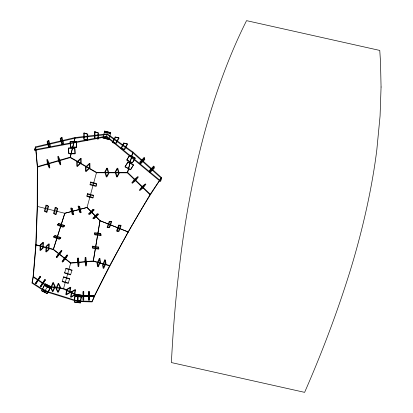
<?xml version="1.0" encoding="UTF-8"?>
<svg xmlns="http://www.w3.org/2000/svg" width="413" height="413" viewBox="0 0 413 413"><rect width="100%" height="100%" fill="white"/><g stroke="black" fill="none" stroke-linecap="round" stroke-linejoin="round"><path stroke-width="0.62" d="M33.076 277.02L35.786 244.992L37.211 206.392L37.32 166.656L35.554 146.852L75.001 137.565L107.241 133.833L132.909 151.994L161.602 177.673L160.781 180.992L106.569 136.109L34.377 149.795L35.601 146.842M37.469 167.11L37.402 206.49L36.039 244.733L53.447 249.313L70.737 262.838L93.286 260.949L109.729 265.513L128.159 231.982L149.965 194.668L127.395 172.835L96.466 172.768L70.241 157.627L37.469 167.11L35.755 147.472M77.82 296.1L77.721 301.645L44.635 291.263L31.935 283.065L33.05 277.004L47.562 286.668L63.447 288.919L77.82 296.1L94.505 296.142C114.907 255.616 136.109 215.256 161.602 177.673M36.045 244.733L33.35 276.534L47.8 286.157L63.607 288.398L77.912 295.548L77.814 301.051L44.898 290.716L32.266 282.569L33.376 276.55M93.286 260.949L99.967 220.728L87.035 207.527L96.565 172.371L127.669 172.433L150.322 194.347M93.297 261.279L100.039 220.676L87.05 207.424L64.769 213.227L53.241 249.581L70.628 263.184L93.297 261.279L109.775 265.858M37.304 166.661L70.189 157.141L75.001 137.565M70.241 157.627L75.011 138.231L107.065 134.519L132.588 152.578L161.168 178.153L160.378 181.472L106.399 136.775L34.501 150.409L35.709 147.482L75.011 138.231M127.395 172.835L132.588 152.578M127.669 172.433L132.909 151.994M63.447 288.919L70.737 262.838M106.399 136.775L107.241 133.833M53.447 249.313L64.862 213.299L87.035 207.527M109.719 265.507L94.551 295.584L77.907 295.543M44.635 291.263L47.8 286.157M37.103 280.757L35.404 283.395L40.149 276.235L38.45 278.873M149.955 194.657L161.137 178.127M75.181 294.366L81.407 295.254M75.151 296.209L81.371 297.097M74.257 300.075L80.483 300.963M74.226 301.918L80.452 302.806M37.211 206.392L64.862 213.299M104.644 131.179L110.736 132.743M104.448 131.845L110.539 133.414M104.422 131.933L110.514 133.502M103.121 137.121L109.218 138.685M103.095 137.209L109.192 138.773M102.899 137.875L108.996 139.444M35.786 244.992L53.241 249.581M90.499 182.556L96.58 184.172M90.137 184.234L96.219 185.85M87.344 194.193L93.426 195.808M86.978 195.87L93.059 197.486M65.92 268.667L71.95 270.463M64.645 272.657L70.675 274.454M63.535 277.216L69.565 279.012M62.26 281.207L68.295 283.003M100.039 220.681L128.371 231.992M99.967 220.728L128.185 231.998M45.125 283.938L50.763 286.725L48.187 292.11L42.549 289.322L45.234 283.767L50.871 286.555L48.29 291.939L42.653 289.152M44.155 285.466L49.792 288.253M41.682 290.675L47.319 293.462M70.189 157.141L96.565 172.371M83.152 294.675L83.106 291.537L83.106 300.132L83.059 296.993M83.736 291.542L83.736 300.132L83.736 291.542M88.661 291.552L88.661 300.143L88.661 291.552M89.285 291.552L89.291 300.148L89.285 291.552M77.799 296.219L77.737 301.567L92.089 301.913L94.536 296.271L77.799 296.219M77.892 295.662L77.83 300.974L92.094 301.314L94.525 295.713L77.892 295.662M83.762 133.074L83.689 139.248L87.153 140.301L87.231 134.127L83.762 133.074M84.288 133.012L84.211 139.186L87.68 140.239L87.757 134.065L84.288 133.012M94.479 131.835L94.401 138.009L97.871 139.062L97.948 132.888L94.479 131.835M95.005 131.773L94.928 137.947L98.397 139L98.47 132.826L95.005 131.773M381.065 87.014L380.074 115.945L376.852 149.563A180.274 40.464 -74.9 0 1 350.27 270.484C337.406 311.944 322.026 352.588 304.613 392.35L171.4 362.568C173.543 319.306 177.58 276.142 183.821 233.273A180.274 34.284 -79.9 0 1 210.403 112.351C220.155 80.943 231.76 50.056 246.551 20.65L379.769 50.432L380.502 61.847L381.065 87.014M40.298 244.723L39.927 250.335L42.58 247.908L42.952 242.297L40.298 244.723M40.866 244.873L40.495 250.484L43.153 248.058L43.525 242.446L40.866 244.873M46.106 246.251L45.735 251.863L48.393 249.437L48.765 243.825L46.106 246.251M46.674 246.401L46.308 252.013L48.961 249.586L49.333 243.975L46.674 246.401M77.665 258.104L77.36 261.321L78.15 266.705L78.455 263.489L77.665 258.104M78.289 258.053L77.985 261.269L78.775 266.653L79.079 263.437L78.289 258.053M85.202 257.475L84.897 260.691L85.687 266.075L85.992 262.859L85.202 257.475M85.827 257.423L85.522 260.634L86.307 266.018L86.611 262.807L85.827 257.423M75.187 294.17L74.257 300.272L80.483 301.16L81.407 295.058L75.187 294.17M75.151 296.013L74.226 302.115L80.447 303.003L81.376 296.895L75.151 296.013M66.72 289.306L65.77 294.66L69.389 292.538L70.339 287.18L66.72 289.306M67.226 289.559L66.276 294.913L69.895 292.786L70.845 287.433L67.226 289.559M71.501 291.692L70.546 297.05L74.17 294.923L75.12 289.57L71.501 291.692M72.007 291.945L71.051 297.303L74.676 295.176L75.625 289.823L72.007 291.945M87.494 193.625L86.823 196.438L92.904 198.054L93.575 195.246L87.494 193.625M90.653 181.994L89.982 184.802L96.064 186.418L96.735 183.609L90.653 181.994M104.67 131.091L102.873 137.963L108.97 139.532L110.761 132.656L104.67 131.091M46.013 205.127L44.341 211.177L46.395 212.168L48.068 206.118L46.013 205.127M46.586 205.266L44.914 211.317L46.968 212.313L48.641 206.263L46.586 205.266M55.177 207.398L53.504 213.449L55.559 214.44L57.231 208.389L55.177 207.398M55.745 207.538L54.072 213.588L56.132 214.584L57.805 208.534L55.745 207.538M66.034 268.254L64.531 273.07L70.561 274.867L72.063 270.05L66.034 268.254M63.648 276.803L62.146 281.62L68.176 283.416L69.678 278.599L63.648 276.803M109.228 221.383L107.091 227.269L109.058 227.326L111.195 221.44L109.228 221.383M109.786 221.605L107.654 227.491L109.615 227.548L111.753 221.662L109.786 221.605M118.65 225.147L116.512 231.027L118.479 231.084L120.617 225.204L118.65 225.147M119.207 225.369L117.075 231.254L119.037 231.311L121.174 225.426L119.207 225.369M99.301 258.347L97.019 263.427L97.669 266.767L99.951 261.687L99.301 258.347M99.884 258.507L97.602 263.587L98.248 266.927L100.535 261.847L99.884 258.507M104.788 259.87L102.507 264.95L103.152 268.29L105.434 263.21L104.788 259.87M105.372 260.03L103.09 265.11L103.735 268.45L106.017 263.37L105.372 260.03M52.916 282.745L50.629 287.696L52.451 291.501L54.738 286.545L52.916 282.745M53.473 282.822L51.186 287.778L53.009 291.578L55.296 286.627L53.473 282.822M58.202 283.494L55.915 288.444L57.732 292.249L60.019 287.293L58.202 283.494M58.754 283.571L56.467 288.527L58.29 292.327L60.577 287.376L58.754 283.571M44.263 285.295L41.574 290.845L47.211 293.633L49.901 288.083L44.263 285.295M115.175 136.971L112.259 142.413L115.759 143.151L118.681 137.71L115.175 136.971M115.609 137.276L112.692 142.722L116.192 143.456L119.114 138.014L115.609 137.276M123.709 143.006L120.787 148.453L124.292 149.186L127.209 143.745L123.709 143.006M124.143 143.311L121.226 148.757L124.726 149.496L127.643 144.049L124.143 143.311M106.853 168.194L104.778 171.906L106.28 176.986L108.356 173.274L106.853 168.194M107.426 168.194L105.351 171.906L106.859 176.986L108.934 173.274L107.426 168.194M117.194 168.215L115.119 171.927L116.621 177.007L118.696 173.295L117.194 168.215M117.767 168.215L115.692 171.932L117.194 177.012L119.269 173.295L117.767 168.215M57.949 254.418L56.282 257.227L59.802 253.133L61.47 250.324L57.949 254.418M58.445 254.806L56.777 257.614L60.298 253.52L61.965 250.712L58.445 254.806M63.731 258.941L62.058 261.749L65.584 257.655L67.252 254.847L63.731 258.941M64.222 259.328L62.554 262.136L66.075 258.042L67.742 255.234L64.222 259.328M129.718 155.112L126.837 159.857L132.382 162.732L135.257 157.983L129.718 155.112M129.641 155.407L126.76 160.156L132.305 163.027L135.185 158.282L129.641 155.407M127.978 161.896L125.098 166.64L130.642 169.511L133.518 164.766L127.978 161.896M127.901 162.19L125.02 166.935L130.565 169.81L133.445 165.066L127.901 162.19M37.624 281.103L35.926 283.746L40.67 276.581L37.624 281.103M41.925 283.968L40.226 286.607L44.971 279.446L41.925 283.968M42.446 284.314L40.748 286.958L45.492 279.792L42.446 284.314M134.406 179.381L131.757 182.913L135.278 180.032L137.932 176.501L134.406 179.381M134.855 179.815L132.206 183.346L135.727 180.466L138.381 176.94L134.855 179.815M141.943 186.671L139.289 190.202L142.815 187.321L145.464 183.795L141.943 186.671M142.387 187.104L139.739 190.636L143.265 187.755L145.913 184.229L142.387 187.104M48.233 140.497L47.067 141.788L48.713 147.787L49.88 146.496L48.233 140.497M48.832 140.358L47.66 141.649L49.307 147.648L50.474 146.357L48.832 140.358M61.351 137.41L60.184 138.701L61.831 144.7L62.998 143.409L61.351 137.41M61.95 137.271L60.778 138.561L62.425 144.555L63.592 143.27L61.95 137.271M144.065 157.59L139.775 162.092L140.053 163.651L144.349 159.144L144.065 157.59M144.524 157.998L140.234 162.505L140.513 164.059L144.808 159.557L144.524 157.998M153.605 166.124L149.315 170.631L149.599 172.185L153.889 167.683L153.605 166.124M154.064 166.537L149.774 171.039L150.058 172.598L154.348 168.096L154.064 166.537M92.822 209.484L88.423 213.913L89.466 213.836L93.865 209.406L92.822 209.484M93.261 209.933L88.862 214.362L89.9 214.285L94.298 209.856L93.261 209.933M97.143 213.893L92.744 218.322L93.782 218.245L98.18 213.815L97.143 213.893M97.582 214.342L93.183 218.771L94.221 218.694L98.619 214.264L97.582 214.342M80.664 158.349L76.741 161.979L76.808 166.263L80.731 162.629L80.664 158.349M81.154 158.633L77.231 162.263L77.298 166.547L81.222 162.913L81.154 158.633M89.43 163.409L85.506 167.038L85.574 171.323L89.502 167.693L89.43 163.409M89.926 163.693L85.997 167.322L86.069 171.607L89.993 167.977L89.926 163.693M58.925 223.418L57.417 224.522L63.246 226.654L64.748 225.544L58.925 223.418M58.739 223.996L57.231 225.106L63.06 227.233L64.567 226.128L58.739 223.996M55.099 235.477L53.592 236.587L59.42 238.714L60.923 237.604L55.099 235.477M54.914 236.06L53.411 237.165L59.235 239.297L60.742 238.187L54.914 236.06M76.431 141.525L70.184 141.422L70.463 146.961L76.704 147.069L76.431 141.525M76.353 141.824L70.112 141.721L70.386 147.26L76.632 147.364L76.353 141.824M74.83 148.019L68.589 147.916L68.863 153.46L75.109 153.564L74.83 148.019M74.758 148.319L68.517 148.215L68.79 153.755L75.037 153.863L74.758 148.319M100.72 233.515L94.52 232.643L94.907 234.228L101.108 235.1L100.72 233.515M100.622 234.119L94.422 233.242L94.809 234.832L101.009 235.704L100.622 234.119M98.485 246.984L92.285 246.112L92.672 247.702L98.872 248.574L98.485 246.984M98.387 247.588L92.187 246.716L92.569 248.301L98.769 249.178L98.387 247.588M79.75 206.619L78.671 205.973L80.117 212.034L81.201 212.674L79.75 206.619M79.146 206.774L78.067 206.133L79.518 212.194L80.597 212.834L79.146 206.774M72.342 208.544L71.263 207.904L72.709 213.965L73.788 214.605L72.342 208.544M71.738 208.704L70.659 208.064L72.105 214.12L73.189 214.765L71.738 208.704M60.153 160.414L58.352 156.186L58.997 160.512L60.799 164.741L60.153 160.414M59.549 160.59L57.753 156.362L58.398 160.688L60.2 164.916L59.549 160.59M49.214 163.579L47.412 159.356L48.058 163.682L49.859 167.91L49.214 163.579M48.61 163.754L46.814 159.526L47.459 163.853L49.261 168.081L48.61 163.754"/></g></svg>
